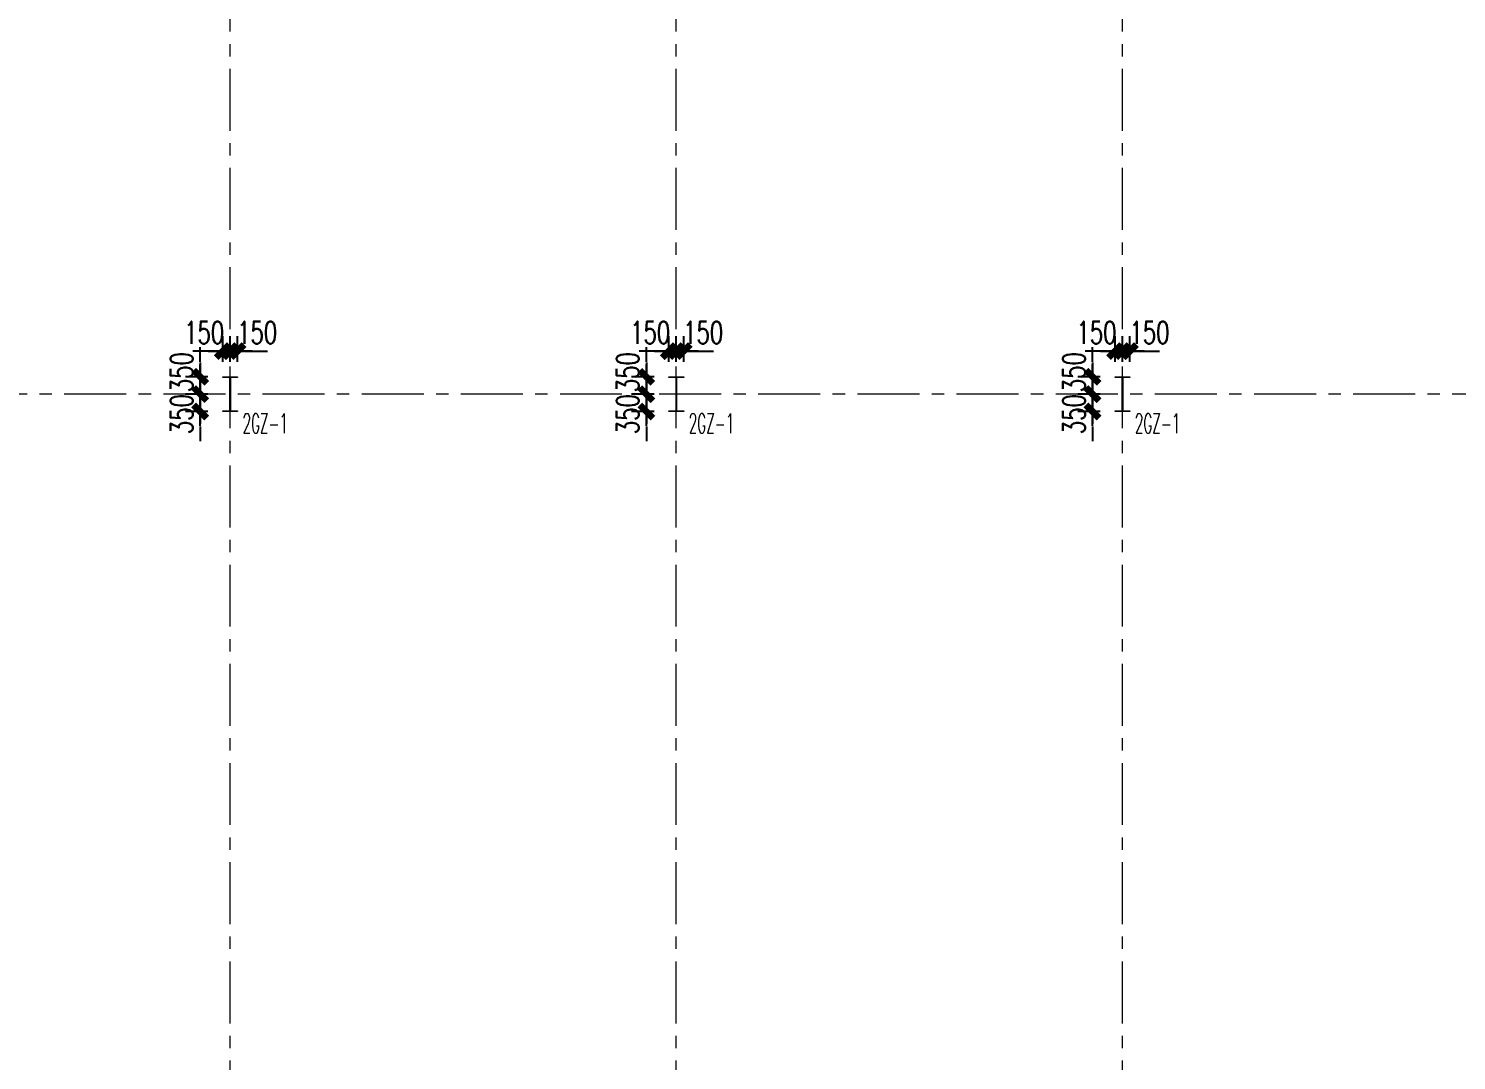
# Model space of a CAD drawing. Extents: x -1201378 to 2367219, y -619313 to 244905.
# Drawn here: x 113175 to 141979, y -11535 to 9275 of the extents above; entities that cross this region are included whole.
import ezdxf
from ezdxf.enums import TextEntityAlignment as Align

# ---------------------------------------------------------------- set-up
doc = ezdxf.new("R2010")
doc.units = 0
doc.header["$LTSCALE"] = 1000
doc.linetypes.add('CENTER', pattern=[2, 1.25, -0.25, 0.25, -0.25])
doc.layers.get('0').update_dxf_attribs({"linetype": 'CONTINUOUS'})
doc.layers.get('Defpoints').update_dxf_attribs({"linetype": 'CONTINUOUS'})
for name, color, linetype, lineweight in [('S-axis', 111, 'CONTINUOUS', 0), ('S-col', 2, 'CONTINUOUS', 0), ('S-dote', 5, 'CENTER', 0)]:
    doc.layers.add(name, color=color, linetype=linetype, lineweight=lineweight)
doc.layers.add('S-DIMZ', color=115, linetype='CONTINUOUS')
doc.layers.add('S-SGJ', color=21, linetype='CONTINUOUS')
doc.styles.add('SS1', font='tj-romans1.shx', dxfattribs={"width": 0.7, "bigfont": 'tj-hztxt1.shx'})
doc.dimstyles.new('S-150-ARCHI', dxfattribs={"dimscale": 150, "dimtxt": 3, "dimasz": 2, "dimexe": 2, "dimexo": 2, "dimgap": 1, "dimtad": 1, "dimdec": 0, "dimzin": 0, "dimdsep": 46, "dimtxsty": 'SS1', "dimblk1": 'TT', "dimblk2": 'TT', "dimsah": 1, "dimcen": 1, "dimclrd": 256, "dimclre": 256, "dimclrt": 256, "dimadec": 0, "dimazin": 0, "dimtfac": 1, "dimtdec": 0, "dimtix": 1, "dimtmove": 2, "dimatfit": 0, "dimldrblk": 'TT', "dimfxl": 2, "dimtolj": 1, "dimtzin": 0, "dimarcsym": 0})

# ---------------------------------------------------------------- blocks, each defined once
blk = doc.blocks.new('2#轴网')
at = {"layer": 'S-dote'}
for p, q in [((-182758.5, -270787), (-182758.5, -175298.2)), ((-173758.5, -270787), (-173758.5, -175298.2)), ((-164758.5, -270787), (-164758.5, -175298.2)), ((-74854.3, -198098.2), (-251154.3, -198098.2))]:
    blk.add_line(p, q, dxfattribs=at)
blk = doc.blocks.new('nt66')
at = {"layer": 'S-col'}
blk.add_lwpolyline([(-195790, 766820), (-195490, 766820), (-195490, 766808), (-195636, 766808), (-195636, 766132), (-195490, 766132), (-195490, 766120), (-195790, 766120), (-195790, 766132), (-195644, 766132), (-195644, 766808), (-195790, 766808)], close=True, dxfattribs=at)
blk = doc.blocks.new('33333')
for p in [(-32214, -60400), (-23214, -60400), (-14214, -60400)]:
    blk.add_blockref('nt66', p)
blk = doc.blocks.new('TT')
blk.add_line((-0.969, 0), (0.969, 0))
at = {"const_width": 0.45}
blk.add_lwpolyline([(-0.442, -0.442), (0.442, 0.442)], dxfattribs=at)
blk = doc.blocks.new('*D4659')
at = {"layer": 'Defpoints', "color": 0, "transparency": 16777216}
for p in [(117242, 2770), (117242, 2252), (117392, 2252)]:
    blk.add_point(p, dxfattribs=at)
at = {"layer": 'S-DIMZ', "lineweight": -2, "transparency": 16777216}
for p, q in [((117242, 2552), (117242, 3070)), ((117392, 2552), (117392, 3070)), ((116942, 2770), (116642, 2770)), ((117392, 2770), (117242, 2770)), ((117692, 2770), (117992, 2770))]:
    blk.add_line(p, q, dxfattribs=at)
at = {"layer": 'S-DIMZ', "lineweight": -2, "transparency": 16777216, "xscale": 300, "yscale": 300, "zscale": 300}
blk.add_blockref('TT', (117242, 2770), dxfattribs=at)
at = {"layer": 'S-DIMZ', "lineweight": -2, "transparency": 16777216, "xscale": 300, "yscale": 300, "zscale": 300, "rotation": 180}
blk.add_blockref('TT', (117392, 2770), dxfattribs=at)
at = {"layer": 'S-DIMZ', "transparency": 16777216, "insert": (117785, 3145), "char_height": 450, "attachment_point": 5, "style": 'SS1'}
blk.add_mtext('\\A1;150', dxfattribs=at)
blk = doc.blocks.new('*D4660')
at = {"layer": 'Defpoints', "color": 0, "transparency": 16777216}
for p in [(117092, 2770), (117092, 2252), (117242, 2252)]:
    blk.add_point(p, dxfattribs=at)
at = {"layer": 'S-DIMZ', "lineweight": -2, "transparency": 16777216}
for p, q in [((117092, 2552), (117092, 3070)), ((117242, 2552), (117242, 3070)), ((116792, 2770), (116492, 2770)), ((117242, 2770), (117092, 2770)), ((117542, 2770), (117842, 2770))]:
    blk.add_line(p, q, dxfattribs=at)
at = {"layer": 'S-DIMZ', "lineweight": -2, "transparency": 16777216, "xscale": 300, "yscale": 300, "zscale": 300}
blk.add_blockref('TT', (117092, 2770), dxfattribs=at)
at = {"layer": 'S-DIMZ', "lineweight": -2, "transparency": 16777216, "xscale": 300, "yscale": 300, "zscale": 300, "rotation": 180}
blk.add_blockref('TT', (117242, 2770), dxfattribs=at)
at = {"layer": 'S-DIMZ', "transparency": 16777216, "insert": (116716, 3145), "char_height": 450, "attachment_point": 5, "style": 'SS1'}
blk.add_mtext('\\A1;150', dxfattribs=at)
blk = doc.blocks.new('*D4661')
at = {"layer": 'Defpoints', "color": 0, "transparency": 16777216}
for p in [(117092, 2252), (116638, 1902), (117092, 1902)]:
    blk.add_point(p, dxfattribs=at)
at = {"layer": 'S-DIMZ', "lineweight": -2, "transparency": 16777216}
for p, q in [((116638, 2552), (116638, 2852)), ((116792, 2252), (116338, 2252)), ((116638, 2252), (116638, 1902)), ((116792, 1902), (116338, 1902)), ((116638, 1602), (116638, 1302))]:
    blk.add_line(p, q, dxfattribs=at)
at = {"layer": 'S-DIMZ', "lineweight": -2, "transparency": 16777216, "xscale": 300, "yscale": 300, "zscale": 300}
for p, rotation in [((116638, 2252), 270), ((116638, 1902), 90)]:
    blk.add_blockref('TT', p, dxfattribs=dict(at, rotation=rotation))
at = {"layer": 'S-DIMZ', "transparency": 16777216, "insert": (116263, 2345), "char_height": 450, "attachment_point": 5, "rotation": 90, "style": 'SS1'}
blk.add_mtext('\\A1;350', dxfattribs=at)
blk = doc.blocks.new('*D4662')
at = {"layer": 'Defpoints', "color": 0, "transparency": 16777216}
for p in [(117092, 1902), (116638, 1552), (117092, 1552)]:
    blk.add_point(p, dxfattribs=at)
at = {"layer": 'S-DIMZ', "lineweight": -2, "transparency": 16777216}
for p, q in [((116638, 2202), (116638, 2502)), ((116792, 1902), (116338, 1902)), ((116638, 1902), (116638, 1552)), ((116792, 1552), (116338, 1552)), ((116638, 1252), (116638, 952))]:
    blk.add_line(p, q, dxfattribs=at)
at = {"layer": 'S-DIMZ', "lineweight": -2, "transparency": 16777216, "xscale": 300, "yscale": 300, "zscale": 300}
for p, rotation in [((116638, 1902), 270), ((116638, 1552), 90)]:
    blk.add_blockref('TT', p, dxfattribs=dict(at, rotation=rotation))
at = {"layer": 'S-DIMZ', "transparency": 16777216, "insert": (116263, 1498), "char_height": 450, "attachment_point": 5, "rotation": 90, "style": 'SS1'}
blk.add_mtext('\\A1;350', dxfattribs=at)
blk = doc.blocks.new('*D4651')
at = {"layer": 'Defpoints', "color": 0, "transparency": 16777216}
for p in [(126242, 2770), (126242, 2252), (126392, 2252)]:
    blk.add_point(p, dxfattribs=at)
at = {"layer": 'S-DIMZ', "lineweight": -2, "transparency": 16777216}
for p, q in [((126242, 2552), (126242, 3070)), ((126392, 2552), (126392, 3070)), ((125942, 2770), (125642, 2770)), ((126392, 2770), (126242, 2770)), ((126692, 2770), (126992, 2770))]:
    blk.add_line(p, q, dxfattribs=at)
at = {"layer": 'S-DIMZ', "lineweight": -2, "transparency": 16777216, "xscale": 300, "yscale": 300, "zscale": 300}
blk.add_blockref('TT', (126242, 2770), dxfattribs=at)
at = {"layer": 'S-DIMZ', "lineweight": -2, "transparency": 16777216, "xscale": 300, "yscale": 300, "zscale": 300, "rotation": 180}
blk.add_blockref('TT', (126392, 2770), dxfattribs=at)
at = {"layer": 'S-DIMZ', "transparency": 16777216, "insert": (126785, 3145), "char_height": 450, "attachment_point": 5, "style": 'SS1'}
blk.add_mtext('\\A1;150', dxfattribs=at)
blk = doc.blocks.new('*D4652')
at = {"layer": 'Defpoints', "color": 0, "transparency": 16777216}
for p in [(126092, 2770), (126092, 2252), (126242, 2252)]:
    blk.add_point(p, dxfattribs=at)
at = {"layer": 'S-DIMZ', "lineweight": -2, "transparency": 16777216}
for p, q in [((126092, 2552), (126092, 3070)), ((126242, 2552), (126242, 3070)), ((125792, 2770), (125492, 2770)), ((126242, 2770), (126092, 2770)), ((126542, 2770), (126842, 2770))]:
    blk.add_line(p, q, dxfattribs=at)
at = {"layer": 'S-DIMZ', "lineweight": -2, "transparency": 16777216, "xscale": 300, "yscale": 300, "zscale": 300}
blk.add_blockref('TT', (126092, 2770), dxfattribs=at)
at = {"layer": 'S-DIMZ', "lineweight": -2, "transparency": 16777216, "xscale": 300, "yscale": 300, "zscale": 300, "rotation": 180}
blk.add_blockref('TT', (126242, 2770), dxfattribs=at)
at = {"layer": 'S-DIMZ', "transparency": 16777216, "insert": (125716, 3145), "char_height": 450, "attachment_point": 5, "style": 'SS1'}
blk.add_mtext('\\A1;150', dxfattribs=at)
blk = doc.blocks.new('*D4653')
at = {"layer": 'Defpoints', "color": 0, "transparency": 16777216}
for p in [(126092, 2252), (125638, 1902), (126092, 1902)]:
    blk.add_point(p, dxfattribs=at)
at = {"layer": 'S-DIMZ', "lineweight": -2, "transparency": 16777216}
for p, q in [((125638, 2552), (125638, 2852)), ((125792, 2252), (125338, 2252)), ((125638, 2252), (125638, 1902)), ((125792, 1902), (125338, 1902)), ((125638, 1602), (125638, 1302))]:
    blk.add_line(p, q, dxfattribs=at)
at = {"layer": 'S-DIMZ', "lineweight": -2, "transparency": 16777216, "xscale": 300, "yscale": 300, "zscale": 300}
for p, rotation in [((125638, 2252), 270), ((125638, 1902), 90)]:
    blk.add_blockref('TT', p, dxfattribs=dict(at, rotation=rotation))
at = {"layer": 'S-DIMZ', "transparency": 16777216, "insert": (125263, 2345), "char_height": 450, "attachment_point": 5, "rotation": 90, "style": 'SS1'}
blk.add_mtext('\\A1;350', dxfattribs=at)
blk = doc.blocks.new('*D4654')
at = {"layer": 'Defpoints', "color": 0, "transparency": 16777216}
for p in [(126092, 1902), (125638, 1552), (126092, 1552)]:
    blk.add_point(p, dxfattribs=at)
at = {"layer": 'S-DIMZ', "lineweight": -2, "transparency": 16777216}
for p, q in [((125638, 2202), (125638, 2502)), ((125792, 1902), (125338, 1902)), ((125638, 1902), (125638, 1552)), ((125792, 1552), (125338, 1552)), ((125638, 1252), (125638, 952))]:
    blk.add_line(p, q, dxfattribs=at)
at = {"layer": 'S-DIMZ', "lineweight": -2, "transparency": 16777216, "xscale": 300, "yscale": 300, "zscale": 300}
for p, rotation in [((125638, 1902), 270), ((125638, 1552), 90)]:
    blk.add_blockref('TT', p, dxfattribs=dict(at, rotation=rotation))
at = {"layer": 'S-DIMZ', "transparency": 16777216, "insert": (125263, 1498), "char_height": 450, "attachment_point": 5, "rotation": 90, "style": 'SS1'}
blk.add_mtext('\\A1;350', dxfattribs=at)
blk = doc.blocks.new('*D4633')
at = {"layer": 'Defpoints', "color": 0, "transparency": 16777216}
for p in [(135242, 2770), (135242, 2252), (135392, 2252)]:
    blk.add_point(p, dxfattribs=at)
at = {"layer": 'S-DIMZ', "lineweight": -2, "transparency": 16777216}
for p, q in [((135242, 2552), (135242, 3070)), ((135392, 2552), (135392, 3070)), ((134942, 2770), (134642, 2770)), ((135392, 2770), (135242, 2770)), ((135692, 2770), (135992, 2770))]:
    blk.add_line(p, q, dxfattribs=at)
at = {"layer": 'S-DIMZ', "lineweight": -2, "transparency": 16777216, "xscale": 300, "yscale": 300, "zscale": 300}
blk.add_blockref('TT', (135242, 2770), dxfattribs=at)
at = {"layer": 'S-DIMZ', "lineweight": -2, "transparency": 16777216, "xscale": 300, "yscale": 300, "zscale": 300, "rotation": 180}
blk.add_blockref('TT', (135392, 2770), dxfattribs=at)
at = {"layer": 'S-DIMZ', "transparency": 16777216, "insert": (135785, 3145), "char_height": 450, "attachment_point": 5, "style": 'SS1'}
blk.add_mtext('\\A1;150', dxfattribs=at)
blk = doc.blocks.new('*D4634')
at = {"layer": 'Defpoints', "color": 0, "transparency": 16777216}
for p in [(135092, 2770), (135092, 2252), (135242, 2252)]:
    blk.add_point(p, dxfattribs=at)
at = {"layer": 'S-DIMZ', "lineweight": -2, "transparency": 16777216}
for p, q in [((135092, 2552), (135092, 3070)), ((135242, 2552), (135242, 3070)), ((134792, 2770), (134492, 2770)), ((135242, 2770), (135092, 2770)), ((135542, 2770), (135842, 2770))]:
    blk.add_line(p, q, dxfattribs=at)
at = {"layer": 'S-DIMZ', "lineweight": -2, "transparency": 16777216, "xscale": 300, "yscale": 300, "zscale": 300}
blk.add_blockref('TT', (135092, 2770), dxfattribs=at)
at = {"layer": 'S-DIMZ', "lineweight": -2, "transparency": 16777216, "xscale": 300, "yscale": 300, "zscale": 300, "rotation": 180}
blk.add_blockref('TT', (135242, 2770), dxfattribs=at)
at = {"layer": 'S-DIMZ', "transparency": 16777216, "insert": (134716, 3145), "char_height": 450, "attachment_point": 5, "style": 'SS1'}
blk.add_mtext('\\A1;150', dxfattribs=at)
blk = doc.blocks.new('*D4635')
at = {"layer": 'Defpoints', "color": 0, "transparency": 16777216}
for p in [(135092, 2252), (134638, 1902), (135092, 1902)]:
    blk.add_point(p, dxfattribs=at)
at = {"layer": 'S-DIMZ', "lineweight": -2, "transparency": 16777216}
for p, q in [((134638, 2552), (134638, 2852)), ((134792, 2252), (134338, 2252)), ((134638, 2252), (134638, 1902)), ((134792, 1902), (134338, 1902)), ((134638, 1602), (134638, 1302))]:
    blk.add_line(p, q, dxfattribs=at)
at = {"layer": 'S-DIMZ', "lineweight": -2, "transparency": 16777216, "xscale": 300, "yscale": 300, "zscale": 300}
for p, rotation in [((134638, 2252), 270), ((134638, 1902), 90)]:
    blk.add_blockref('TT', p, dxfattribs=dict(at, rotation=rotation))
at = {"layer": 'S-DIMZ', "transparency": 16777216, "insert": (134263, 2345), "char_height": 450, "attachment_point": 5, "rotation": 90, "style": 'SS1'}
blk.add_mtext('\\A1;350', dxfattribs=at)
blk = doc.blocks.new('*D4636')
at = {"layer": 'Defpoints', "color": 0, "transparency": 16777216}
for p in [(135092, 1902), (134638, 1552), (135092, 1552)]:
    blk.add_point(p, dxfattribs=at)
at = {"layer": 'S-DIMZ', "lineweight": -2, "transparency": 16777216}
for p, q in [((134638, 2202), (134638, 2502)), ((134792, 1902), (134338, 1902)), ((134638, 1902), (134638, 1552)), ((134792, 1552), (134338, 1552)), ((134638, 1252), (134638, 952))]:
    blk.add_line(p, q, dxfattribs=at)
at = {"layer": 'S-DIMZ', "lineweight": -2, "transparency": 16777216, "xscale": 300, "yscale": 300, "zscale": 300}
for p, rotation in [((134638, 1902), 270), ((134638, 1552), 90)]:
    blk.add_blockref('TT', p, dxfattribs=dict(at, rotation=rotation))
at = {"layer": 'S-DIMZ', "transparency": 16777216, "insert": (134263, 1498), "char_height": 450, "attachment_point": 5, "rotation": 90, "style": 'SS1'}
blk.add_mtext('\\A1;350', dxfattribs=at)

msp = doc.modelspace()

# ---------------------------------------------------------------- block references
at = {"layer": 'S-axis'}
msp.add_blockref('2#轴网', (300000, 200000), dxfattribs=at)
at = {"layer": 'S-col'}
msp.add_blockref('33333', (345095.7, -704168.2), dxfattribs=at)

# ---------------------------------------------------------------- texts
at = {"layer": 'S-SGJ', "style": 'SS1', "width": 0.5}
for p in [(117492.2, 1312.9), (126492.2, 1312.9), (135492.2, 1312.9)]:
    msp.add_text('2GZ-1', height=400, dxfattribs=at).set_placement(p, align=Align.MIDDLE_LEFT)

# ---------------------------------------------------------------- dimensions: what is measured, and where the dimension line sits
at = {"layer": 'S-DIMZ'}
for base, p1, p2, picture, middle in [((117091.5, 2769.6), (117241.5, 2251.8), (117091.5, 2251.8), '*D4660', (116716, 3144.6)), ((117241.5, 2769.6), (117391.5, 2251.8), (117241.5, 2251.8), '*D4659', (117784.5, 3144.6)), ((126091.5, 2769.6), (126241.5, 2251.8), (126091.5, 2251.8), '*D4652', (125716, 3144.6)), ((126241.5, 2769.6), (126391.5, 2251.8), (126241.5, 2251.8), '*D4651', (126784.5, 3144.6)), ((135091.5, 2769.6), (135241.5, 2251.8), (135091.5, 2251.8), '*D4634', (134716, 3144.6)), ((135241.5, 2769.6), (135391.5, 2251.8), (135241.5, 2251.8), '*D4633', (135784.5, 3144.6))]:
    dim = msp.add_linear_dim(base=base, p1=p1, p2=p2, dimstyle='S-150-ARCHI', dxfattribs=at)
    dim.commit()
    dim.dimension.update_dxf_attribs({"geometry": picture, "text_midpoint": middle, "dimtype": 160})
for base, p1, p2, picture, middle in [((116638.4, 1901.8), (117091.5, 2251.8), (117091.5, 1901.8), '*D4661', (116263.4, 2344.8)), ((125638.4, 1901.8), (126091.5, 2251.8), (126091.5, 1901.8), '*D4653', (125263.4, 2344.8)), ((134638.4, 1901.8), (135091.5, 2251.8), (135091.5, 1901.8), '*D4635', (134263.4, 2344.8)), ((116638.4, 1551.8), (117091.5, 1901.8), (117091.5, 1551.8), '*D4662', (116263.4, 1497.9)), ((125638.4, 1551.8), (126091.5, 1901.8), (126091.5, 1551.8), '*D4654', (125263.4, 1497.9)), ((134638.4, 1551.8), (135091.5, 1901.8), (135091.5, 1551.8), '*D4636', (134263.4, 1497.9))]:
    dim = msp.add_linear_dim(base=base, p1=p1, p2=p2, angle=90, dimstyle='S-150-ARCHI', dxfattribs=at)
    dim.commit()
    dim.dimension.update_dxf_attribs({"geometry": picture, "text_midpoint": middle, "dimtype": 160})

doc.saveas('drawing.dxf')
